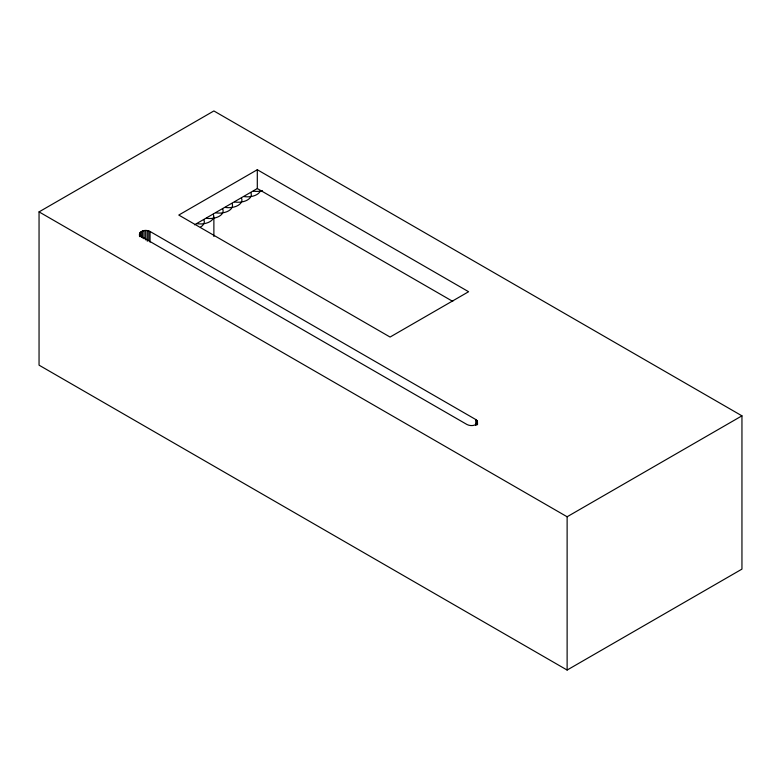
<?xml version="1.0" encoding="UTF-8"?>
<svg xmlns="http://www.w3.org/2000/svg" width="781" height="781" viewBox="0 0 781 781"><rect width="100%" height="100%" fill="white"/><g stroke="black" fill="none" stroke-linecap="round" stroke-linejoin="round"><path stroke-width="1.17" d="M139.535 236.36C138.13 230.463 146.242 229.204 150.05 231.479L475.756 419.524L477.357 421.115L477.562 424.405M139.75 236.623L139.75 233.07M477.562 422.033C476.381 426.221 470.299 426.231 467.048 424.552L141.341 236.506L140.365 235.774L140.365 232.211M141.341 237.395L141.341 231.479M142.62 238.02L142.62 230.912M144.104 238.84L144.104 230.561M145.696 239.904L145.696 230.434M147.297 241.212L147.297 230.561M148.78 240.382L148.78 230.912M150.05 242.13L150.05 231.479M213.877 236.477L213.877 217.069M194.489 224.811L257.3 188.543L257.3 169.731L468.6 291.723L390.08 337.05L178.781 215.058L257.3 169.731M475.756 425.44L475.756 419.524M476.732 424.991L476.732 420.256M477.357 424.669L477.357 421.115M39.05 211.885L213.877 110.951L741.95 415.834L741.95 569.115L567.123 670.049L39.05 365.166L39.05 211.885L567.123 516.768L741.95 415.834M257.3 188.543L452.755 301.388M140.365 235.774L139.535 233.988M567.123 516.768L567.123 670.049M262.436 190.691A13.287 7.673 0 0 1 253.386 191.15M260.258 191.15A13.287 7.673 0 0 1 243.984 196.578M250.867 192.604A13.287 7.673 0 0 1 234.593 201.996M241.466 198.032A13.287 7.673 0 0 1 225.192 207.424M232.074 203.451A13.287 7.673 0 0 1 215.8 212.842M222.673 208.878A13.287 7.673 0 0 1 206.399 218.27M213.281 214.297A13.287 7.673 0 0 1 197.007 223.698M203.89 219.725A13.287 7.673 0 0 1 200.444 227.134"/></g></svg>
